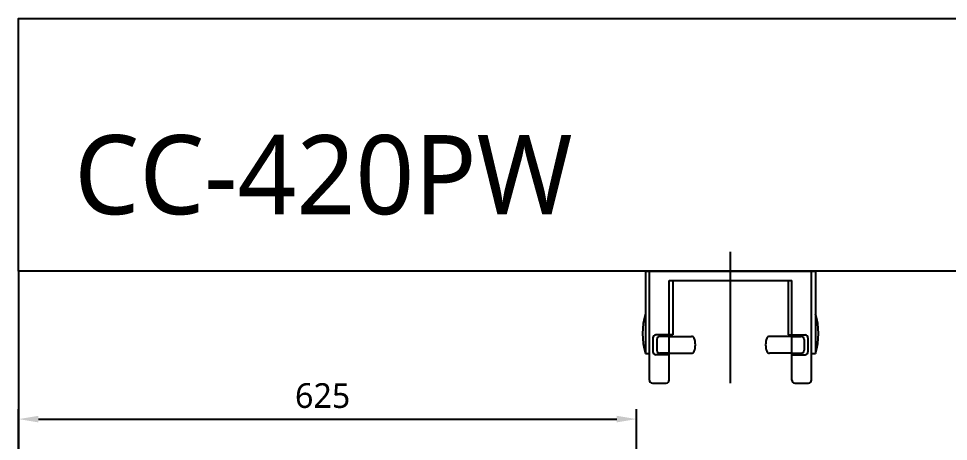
# Model space of a CAD drawing. Extents: x 2734 to 5638, y -143 to 2294.
# Drawn here: x 3002 to 3943, y 1867 to 2294 of the extents above; entities that cross this region are included whole.
import ezdxf

# ---------------------------------------------------------------- set-up
doc = ezdxf.new("R2010")
doc.units = 0
doc.header["$LTSCALE"] = 20
doc.header["$MEASUREMENT"] = 0
doc.layers.get('0').update_dxf_attribs({"linetype": 'CONTINUOUS'})
doc.layers.get('DEFPOINTS').update_dxf_attribs({"linetype": 'CONTINUOUS'})
for name, color, linetype in [('1', 1, 'CONTINUOUS'), ('3', 3, 'CONTINUOUS'), ('4', 4, 'CONTINUOUS'), ('6', 6, 'CONTINUOUS')]:
    doc.layers.add(name, color=color, linetype=linetype)
doc.styles.add('GHS', font='romans', dxfattribs={"bigfont": 'ghs'})
doc.styles.get("Standard").update_dxf_attribs({"font": 'NanumGothic.ttf'})
doc.dimstyles.get("Standard").update_dxf_attribs({"dimtxt": 2.5, "dimasz": 2, "dimexe": 2, "dimexo": 1, "dimgap": 1.5, "dimtad": 1, "dimdec": 0, "dimlfac": 10, "dimrnd": 0.5, "dimzin": 0, "dimdsep": 46, "dimtxsty": 'Standard', "dimcen": 0, "dimclrt": 2, "dimadec": 0, "dimazin": 0, "dimtfac": 1, "dimtdec": 0, "dimtmove": 0, "dimatfit": 3, "dimfxl": 0, "dimtolj": 1, "dimtzin": 0, "dimarcsym": 0})

# ---------------------------------------------------------------- blocks, each defined once
blk = doc.blocks.new('*D10')
at = {"color": 3, "lineweight": -2, "ltscale": 10}
for p, q in [((3002.46, 1757.02), (3002.46, 1899.16)), ((3627.46, 1561.05), (3627.46, 1899.16)), ((3022.46, 1889.16), (3607.46, 1889.16))]:
    blk.add_line(p, q, dxfattribs=at)
at = {"color": 3, "ltscale": 10}
for points in [[(3022.46, 1892.49), (3022.46, 1885.83), (3002.46, 1889.16)], [(3607.46, 1892.49), (3607.46, 1885.83), (3627.46, 1889.16)]]:
    blk.add_solid(points, dxfattribs=at)
at = {"layer": 'DEFPOINTS', "color": 0, "ltscale": 10}
for p in [(3627.46, 1889.16), (3002.46, 1752.02), (3627.46, 1556.05)]:
    blk.add_point(p, dxfattribs=at)
at = {"color": 2, "ltscale": 10, "insert": (3309.96, 1912.77), "char_height": 25, "attachment_point": 5}
blk.add_mtext('\\A1;625', dxfattribs=at)

msp = doc.modelspace()

# ---------------------------------------------------------------- linework, layer by layer
at = {"layer": '1'}
msp.add_line((3722.45539, 1925.54932), (3722.45539, 2058.30798), dxfattribs=at)
at = {"layer": '3', "color": 7}
msp.add_lwpolyline([(3002.45539, 2038.54932), (3002.45539, 2293.9252), (5637.59779, 2293.9252), (5637.59779, -85.45068), (4884.80929, -85.45068)], dxfattribs=at)
at = {"layer": '4'}
for p, q in [((3636.45539, 2038.54932), (3808.45539, 2038.54932)), ((3636.45539, 2038.54932), (3636.45539, 1955.54932)), ((3640.45539, 1928.54932), (3640.45539, 2038.54932)), ((3804.45539, 1928.54932), (3804.45539, 2038.54932)), ((3808.45539, 2038.54932), (3808.45539, 1955.54932)), ((3660.45539, 2029.24363), (3784.45539, 2029.24363)), ((3660.45539, 1928.54932), (3660.45539, 2029.24363)), ((3664.22791, 2029.24363), (3664.22791, 1974.24363)), ((3780.68288, 2029.24363), (3780.68288, 1974.24363)), ((3784.45539, 1928.54932), (3784.45539, 2029.24363)), ((3644.08059, 1971.24363), (3644.08059, 1957.24363)), ((3660.45539, 1974.24363), (3647.08059, 1974.24363)), ((3648.08059, 1969.74363), (3648.08059, 1958.74363)), ((3660.45539, 1972.74363), (3651.08059, 1972.74363)), ((3664.22791, 1974.24363), (3660.45539, 1974.24363)), ((3660.45539, 1972.74363), (3682.91032, 1972.74363)), ((3784.45539, 1972.74363), (3762.00046, 1972.74363)), ((3780.68288, 1974.24363), (3784.45539, 1974.24363)), ((3784.45539, 1974.24363), (3797.8302, 1974.24363)), ((3784.45539, 1972.74363), (3793.8302, 1972.74363)), ((3796.8302, 1969.74363), (3796.8302, 1958.74363)), ((3800.8302, 1971.24363), (3800.8302, 1957.24363)), ((3636.45539, 1955.54932), (3640.45539, 1955.54932)), ((3660.45539, 1954.24363), (3647.08059, 1954.24363)), ((3660.45539, 1955.74363), (3651.08059, 1955.74363)), ((3660.45539, 1955.74363), (3682.91032, 1955.74363)), ((3784.45539, 1955.74363), (3762.00046, 1955.74363)), ((3784.45539, 1955.74363), (3793.8302, 1955.74363)), ((3784.45539, 1954.24363), (3797.8302, 1954.24363)), ((3804.45539, 1955.54932), (3808.45539, 1955.54932)), ((3643.45539, 1925.54932), (3657.45539, 1925.54932)), ((3787.45539, 1925.54932), (3801.45539, 1925.54932))]:
    msp.add_line(p, q, dxfattribs=at)
for centre, radius, start, end in [((3701.63195, 1975.54932), 68.17612, 162.94090658, 197.05909342), ((3743.27884, 1975.54932), 68.17612, 342.94090658, 17.05909342), ((3647.08059, 1971.24363), 3, 90, 180), ((3651.08059, 1969.74363), 3, 90, 180), ((3682.91032, 1969.74363), 3, 20.74302765, 90), ((3668.38799, 1964.24363), 18.52895, 339.25697235, 20.74302765), ((3776.5228, 1964.24363), 18.52895, 159.25697235, 200.74302765), ((3762.00046, 1969.74363), 3, 90, 159.25697235), ((3793.8302, 1969.74363), 3, 0, 90), ((3797.8302, 1971.24363), 3, 0, 90), ((3647.08059, 1957.24363), 3, 180, 270), ((3651.08059, 1958.74363), 3, 180, 270), ((3682.91032, 1958.74363), 3, 270, 339.25697235), ((3762.00046, 1958.74363), 3, 200.74302765, 270), ((3793.8302, 1958.74363), 3, 270, 0), ((3797.8302, 1957.24363), 3, 270, 0), ((3643.45539, 1928.54932), 3, 180, 270), ((3657.45539, 1928.54932), 3, 270, 0), ((3787.45539, 1928.54932), 3, 180, 270), ((3801.45539, 1928.54932), 3, 270, 0)]:
    msp.add_arc(centre, radius, start, end, dxfattribs=at)
at = {"layer": '6'}
msp.add_lwpolyline([(4002.45539, 2038.54932), (3002.45539, 2038.54932), (3002.45539, -85.45068), (4884.80929, -85.45068), (4884.80929, 939.54932)], dxfattribs=at)

# ---------------------------------------------------------------- texts
at = {"insert": (3058.63321, 2176.21299), "char_height": 80, "width": 563.3, "attachment_point": 1, "style": 'GHS'}
msp.add_mtext('{\\fNanumGothic|b0|i0|c0|p50;CC-4\\fNanumGothic|b0|i0|c129|p50;2\\fNanumGothic|b0|i0|c0|p50;0P\\fNanumGothic|b0|i0|c129|p50;W}', dxfattribs=at)

# ---------------------------------------------------------------- dimensions: what is measured, and where the dimension line sits
at = {"color": 7, "ltscale": 10}
dim = msp.add_linear_dim(base=(3627.45539, 1889.16122), p1=(3002.45539, 1752.0163), p2=(3627.45539, 1556.04932), dimstyle='Standard', override={"dimtxt": 25, "dimasz": 20, "dimexe": 10, "dimexo": 5, "dimgap": 10, "dimdec": 4, "dimlfac": 1, "dimzin": 8, "dimclrd": 3, "dimclre": 3, "dimtdec": 4, "dimarcsym": 1}, dxfattribs=at)
dim.commit()
dim.dimension.update_dxf_attribs({"geometry": '*D10', "text_midpoint": (3309.95539, 1889.16122), "dimtype": 160})

doc.saveas('drawing.dxf')
